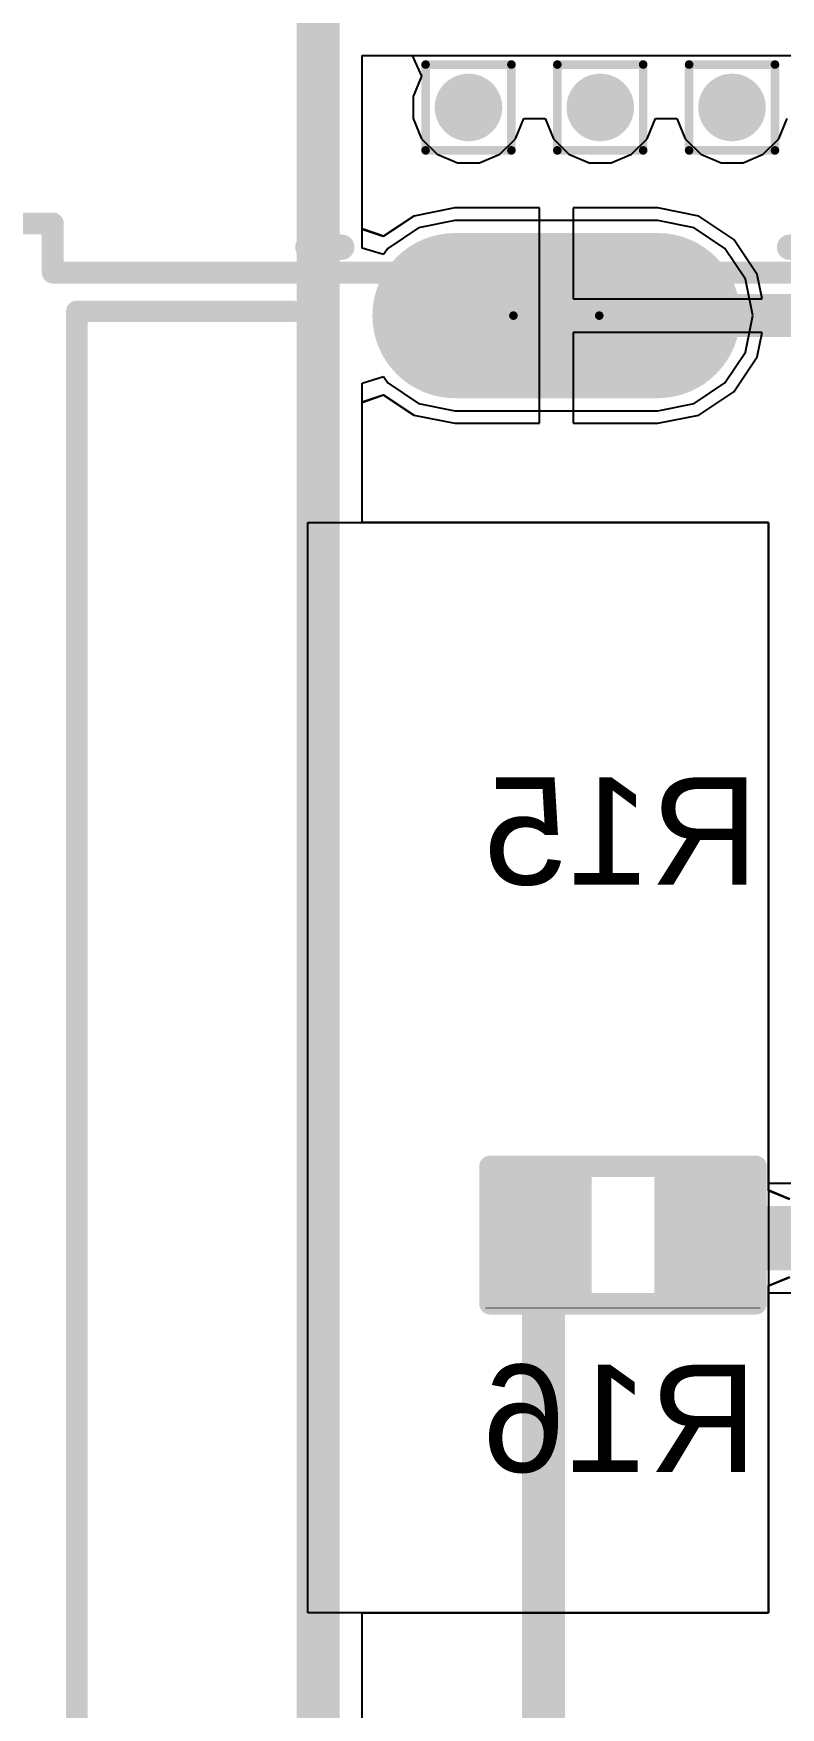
# Model space of a CAD drawing. Header units: inches. Extents: x -12 to 5355, y -7 to 5366.
# Drawn here: x -1.69 to 2.74, y 23.77 to 33.68 of the extents above; entities that cross this region are included whole.
import ezdxf

# ---------------------------------------------------------------- set-up
doc = ezdxf.new("R2010")
doc.units = ezdxf.units.IN
for name, color, linetype in [('Board Outline', 216, 'Continuous'), ('BOTTOM LAYER', 5, 'Continuous'), ('Bottom Overlay', 54, 'Continuous'), ('Bottom Paste', 16, 'Continuous'), ('Bottom Solder', 6, 'Continuous'), ('Drill Drawing', 1, 'Continuous'), ('GROUND1', 16, 'Continuous'), ('GROUND2', 156, 'Continuous'), ('Multi-Layer', 9, 'Continuous'), ('Pad Holes', 156, 'Continuous'), ('POWER', 76, 'Continuous'), ('SIGNAL', 90, 'Continuous'), ('Top 3D Models', 56, 'Continuous'), ('TOP LAYER', 1, 'Continuous'), ('Top Overlay', 2, 'Continuous'), ('Top Solder', 216, 'Continuous'), ('Via Holes', 16, 'Continuous')]:
    doc.layers.add(name, color=color, linetype=linetype)
doc.styles.add('Arial', font='', dxfattribs={"height": 0.2})
doc.styles.get('Arial').set_extended_font_data('Arial')

# ---------------------------------------------------------------- blocks, each defined once
blk = doc.blocks.new('2036150003_1')
at = {"layer": 'BOTTOM LAYER'}
h = blk.add_hatch(color=5, dxfattribs=at)
edge = h.paths.add_edge_path()
edge.add_arc((-4.45, -2.29), 0.425, 180, 360)
edge.add_line((-4.025, -2.29), (-4.025, -1.09))
edge.add_arc((-4.45, -1.09), 0.425, 0, 180)
edge.add_line((-4.875, -1.09), (-4.875, -2.29))
at = {"layer": 'Bottom Solder'}
h = blk.add_hatch(color=6, dxfattribs=at)
edge = h.paths.add_edge_path()
edge.add_arc((-4.45, -2.29), 0.4885, 180, 360)
edge.add_line((-3.9615, -2.29), (-3.9615, -1.09))
edge.add_arc((-4.45, -1.09), 0.4885, 0, 180)
edge.add_line((-4.9385, -1.09), (-4.9385, -2.29))
at = {"layer": 'GROUND1'}
h = blk.add_hatch(color=16, dxfattribs=at)
edge = h.paths.add_edge_path()
edge.add_arc((-4.45, -2.29), 0.425, 180, 360)
edge.add_line((-4.025, -2.29), (-4.025, -1.09))
edge.add_arc((-4.45, -1.09), 0.425, 0, 180)
edge.add_line((-4.875, -1.09), (-4.875, -2.29))
at = {"layer": 'GROUND2'}
h = blk.add_hatch(color=156, dxfattribs=at)
edge = h.paths.add_edge_path()
edge.add_arc((-4.45, -2.29), 0.425, 180, 360)
edge.add_line((-4.025, -2.29), (-4.025, -1.09))
edge.add_arc((-4.45, -1.09), 0.425, 0, 180)
edge.add_line((-4.875, -1.09), (-4.875, -2.29))
at = {"layer": 'Multi-Layer'}
h = blk.add_hatch(color=9, dxfattribs=at)
edge = h.paths.add_edge_path()
edge.add_arc((-4.45, -2.29), 0.425, 180, 360)
edge.add_line((-4.025, -2.29), (-4.025, -1.09))
edge.add_arc((-4.45, -1.09), 0.425, 0, 180)
edge.add_line((-4.875, -1.09), (-4.875, -2.29))
at = {"layer": 'Pad Holes'}
h = blk.add_hatch(color=7, dxfattribs=at)
edge = h.paths.add_edge_path()
edge.add_arc((-4.45, -2.29), 0.225, 180, 360)
edge.add_line((-4.225, -2.29), (-4.225, -1.09))
edge.add_arc((-4.45, -1.09), 0.225, 0, 180)
edge.add_line((-4.675, -1.09), (-4.675, -2.29))
at = {"layer": 'POWER'}
h = blk.add_hatch(color=76, dxfattribs=at)
edge = h.paths.add_edge_path()
edge.add_arc((-4.45, -2.29), 0.425, 180, 360)
edge.add_line((-4.025, -2.29), (-4.025, -1.09))
edge.add_arc((-4.45, -1.09), 0.425, 0, 180)
edge.add_line((-4.875, -1.09), (-4.875, -2.29))
at = {"layer": 'SIGNAL'}
h = blk.add_hatch(color=90, dxfattribs=at)
edge = h.paths.add_edge_path()
edge.add_arc((-4.45, -2.29), 0.425, 180, 360)
edge.add_line((-4.025, -2.29), (-4.025, -1.09))
edge.add_arc((-4.45, -1.09), 0.425, 0, 180)
edge.add_line((-4.875, -1.09), (-4.875, -2.29))
at = {"layer": 'TOP LAYER'}
h = blk.add_hatch(color=1, dxfattribs=at)
edge = h.paths.add_edge_path()
edge.add_arc((-4.45, -2.29), 0.425, 180, 360)
edge.add_line((-4.025, -2.29), (-4.025, -1.09))
edge.add_arc((-4.45, -1.09), 0.425, 0, 180)
edge.add_line((-4.875, -1.09), (-4.875, -2.29))
at = {"layer": 'Top Solder'}
h = blk.add_hatch(color=216, dxfattribs=at)
edge = h.paths.add_edge_path()
edge.add_arc((-4.45, -2.29), 0.4885, 180, 360)
edge.add_line((-3.9615, -2.29), (-3.9615, -1.09))
edge.add_arc((-4.45, -1.09), 0.4885, 0, 180)
edge.add_line((-4.9385, -1.09), (-4.9385, -2.29))
at = {"layer": 'Top 3D Models'}
for points in [[(-4.705, -3.16, 0.13, 0.13, 0), (-4.705, 2.76, 0.13, 0.13, 0)], [(-4.705, -4.67, 0.13, 0.13, 0), (-4.705, -3.16, 0.13, 0.13, 0)], [(4.705, -3.16, 0.13, 0.13, 0), (-4.705, -3.16, 0.13, 0.13, 0)], [(-4.705, -4.67, 0.13, 0.13, 0), (-4.995, -4.67, 0.13, 0.13, 0)], [(-4.995, -5.89, 0.13, 0.13, 0), (-4.995, -4.67, 0.13, 0.13, 0)]]:
    blk.add_lwpolyline(points, format="xyseb", dxfattribs=at)
for points in [[(-4.7375, -3.16, 0.065, 0.065, 1), (-4.6725, -3.16, 0.065, 0.065, 1)], [(-4.7375, -3.16, 0.065, 0.065, 1), (-4.6725, -3.16, 0.065, 0.065, 1)], [(-4.7375, -3.16, 0.065, 0.065, 1), (-4.6725, -3.16, 0.065, 0.065, 1)], [(-5.0275, -4.67, 0.065, 0.065, 1), (-4.9625, -4.67, 0.065, 0.065, 1)], [(-5.0275, -4.67, 0.065, 0.065, 1), (-4.9625, -4.67, 0.065, 0.065, 1)], [(-4.7375, -4.67, 0.065, 0.065, 1), (-4.6725, -4.67, 0.065, 0.065, 1)], [(-4.7375, -4.67, 0.065, 0.065, 1), (-4.6725, -4.67, 0.065, 0.065, 1)]]:
    blk.add_lwpolyline(points, format="xyseb", close=True, dxfattribs=at)
at = {"layer": 'Top Overlay'}
for points in [[(-4.855, -0.31, 0.15, 0.15, 0), (-4.855, 0.24, 0.15, 0.15, 0)], [(-4.855, -3.16, 0.15, 0.15, 0), (-4.855, -2.96, 0.15, 0.15, 0)]]:
    blk.add_lwpolyline(points, format="xyseb", dxfattribs=at)
for points in [[(-4.8925, -0.31, 0.075, 0.075, 1), (-4.8175, -0.31, 0.075, 0.075, 1)], [(-4.8925, -2.96, 0.075, 0.075, 1), (-4.8175, -2.96, 0.075, 0.075, 1)], [(-4.8925, -3.16, 0.075, 0.075, 1), (-4.8175, -3.16, 0.075, 0.075, 1)]]:
    blk.add_lwpolyline(points, format="xyseb", close=True, dxfattribs=at)
blk = doc.blocks.new('R___0402_B_96')
at = {"layer": 'BOTTOM LAYER'}
for points in [[(-0.2413, 0.3175), (-0.2413, -0.3175), (-0.6985, -0.3175), (-0.6985, 0.3175)], [(0.6985, 0.3175), (0.6985, -0.3175), (0.2413, -0.3175), (0.2413, 0.3175)]]:
    blk.add_hatch(color=5, dxfattribs=at).paths.add_polyline_path(points)
at = {"layer": 'Bottom Paste'}
for points in [[(-0.2413, 0.3175), (-0.2413, -0.3175), (-0.6985, -0.3175), (-0.6985, 0.3175)], [(0.6985, 0.3175), (0.6985, -0.3175), (0.2413, -0.3175), (0.2413, 0.3175)]]:
    blk.add_hatch(color=16, dxfattribs=at).paths.add_polyline_path(points)
at = {"layer": 'Bottom Solder'}
for points in [[(-0.1863, 0.3725), (-0.1863, -0.3725), (-0.7535, -0.3725), (-0.7535, 0.3725)], [(0.7535, 0.3725), (0.7535, -0.3725), (0.1863, -0.3725), (0.1863, 0.3725)]]:
    blk.add_hatch(color=6, dxfattribs=at).paths.add_polyline_path(points)
at = {"layer": 'Bottom Overlay'}
for points in [[(-0.7874, 0.4064, 0.127, 0.127, 0), (-0.7874, -0.4064, 0.127, 0.127, 0)], [(0.7874, 0.4064, 0.127, 0.127, 0), (-0.7874, 0.4064, 0.127, 0.127, 0)], [(0.8128, 0.4318, 0.00323, 0.00323, 0), (-0.8128, 0.4318, 0.00323, 0.00323, 0)], [(0.7874, 0.4064, 0.127, 0.127, 0), (0.7874, -0.4064, 0.127, 0.127, 0)], [(0.7874, -0.4064, 0.127, 0.127, 0), (-0.7874, -0.4064, 0.127, 0.127, 0)]]:
    blk.add_lwpolyline(points, format="xyseb", dxfattribs=at)
for points in [[(-0.8191, 0.4064, 0.0635, 0.0635, 1), (-0.7556, 0.4064, 0.0635, 0.0635, 1)], [(-0.8191, 0.4064, 0.0635, 0.0635, 1), (-0.7556, 0.4064, 0.0635, 0.0635, 1)], [(-0.8136, 0.4318, 0.00161, 0.00161, 1), (-0.812, 0.4318, 0.00161, 0.00161, 1)], [(0.7556, 0.4064, 0.0635, 0.0635, 1), (0.8191, 0.4064, 0.0635, 0.0635, 1)], [(0.7556, 0.4064, 0.0635, 0.0635, 1), (0.8191, 0.4064, 0.0635, 0.0635, 1)], [(0.812, 0.4318, 0.00161, 0.00161, 1), (0.8136, 0.4318, 0.00161, 0.00161, 1)], [(-0.8191, -0.4064, 0.0635, 0.0635, 1), (-0.7556, -0.4064, 0.0635, 0.0635, 1)], [(-0.8191, -0.4064, 0.0635, 0.0635, 1), (-0.7556, -0.4064, 0.0635, 0.0635, 1)], [(0.7556, -0.4064, 0.0635, 0.0635, 1), (0.8191, -0.4064, 0.0635, 0.0635, 1)], [(0.7556, -0.4064, 0.0635, 0.0635, 1), (0.8191, -0.4064, 0.0635, 0.0635, 1)]]:
    blk.add_lwpolyline(points, format="xyseb", close=True, dxfattribs=at)

msp = doc.modelspace()

# ---------------------------------------------------------------- hatches: boundary and pattern name
at = {"layer": 'BOTTOM LAYER'}
h = msp.add_hatch(color=5, dxfattribs=at)
edge = h.paths.add_edge_path()
edge.add_arc((0.889, 33.2406), 0.2, 0, 360)
h = msp.add_hatch(color=5, dxfattribs=at)
edge = h.paths.add_edge_path()
edge.add_arc((1.6688, 33.2406), 0.2, 0, 360)
h = msp.add_hatch(color=5, dxfattribs=at)
edge = h.paths.add_edge_path()
edge.add_arc((2.4486, 33.2406), 0.2, 0, 360)
at = {"layer": 'GROUND1'}
h = msp.add_hatch(color=16, dxfattribs=at)
edge = h.paths.add_edge_path()
edge.add_arc((0.889, 33.2406), 0.2, 0, 360)
h = msp.add_hatch(color=16, dxfattribs=at)
edge = h.paths.add_edge_path()
edge.add_arc((1.6688, 33.2406), 0.2, 0, 360)
h = msp.add_hatch(color=16, dxfattribs=at)
edge = h.paths.add_edge_path()
edge.add_arc((2.4486, 33.2406), 0.2, 0, 360)
at = {"layer": 'GROUND2'}
h = msp.add_hatch(color=156, dxfattribs=at)
edge = h.paths.add_edge_path()
edge.add_arc((0.889, 33.2406), 0.2, 0, 360)
h = msp.add_hatch(color=156, dxfattribs=at)
edge = h.paths.add_edge_path()
edge.add_arc((1.6688, 33.2406), 0.2, 0, 360)
h = msp.add_hatch(color=156, dxfattribs=at)
edge = h.paths.add_edge_path()
edge.add_arc((2.4486, 33.2406), 0.2, 0, 360)
at = {"layer": 'POWER'}
h = msp.add_hatch(color=76, dxfattribs=at)
edge = h.paths.add_edge_path()
edge.add_arc((0.889, 33.2406), 0.2, 0, 360)
h = msp.add_hatch(color=76, dxfattribs=at)
edge = h.paths.add_edge_path()
edge.add_arc((1.6688, 33.2406), 0.2, 0, 360)
h = msp.add_hatch(color=76, dxfattribs=at)
edge = h.paths.add_edge_path()
edge.add_arc((2.4486, 33.2406), 0.2, 0, 360)
at = {"layer": 'SIGNAL'}
h = msp.add_hatch(color=90, dxfattribs=at)
edge = h.paths.add_edge_path()
edge.add_arc((0.889, 33.2406), 0.2, 0, 360)
h = msp.add_hatch(color=90, dxfattribs=at)
edge = h.paths.add_edge_path()
edge.add_arc((1.6688, 33.2406), 0.2, 0, 360)
h = msp.add_hatch(color=90, dxfattribs=at)
edge = h.paths.add_edge_path()
edge.add_arc((2.4486, 33.2406), 0.2, 0, 360)
at = {"layer": 'TOP LAYER'}
h = msp.add_hatch(color=1, dxfattribs=at)
edge = h.paths.add_edge_path()
edge.add_arc((0.889, 33.2406), 0.2, 0, 360)
h = msp.add_hatch(color=1, dxfattribs=at)
edge = h.paths.add_edge_path()
edge.add_arc((1.6688, 33.2406), 0.2, 0, 360)
h = msp.add_hatch(color=1, dxfattribs=at)
edge = h.paths.add_edge_path()
edge.add_arc((2.4486, 33.2406), 0.2, 0, 360)
at = {"layer": 'Via Holes'}
h = msp.add_hatch(color=7, dxfattribs=at)
edge = h.paths.add_edge_path()
edge.add_arc((0.889, 33.2406), 0.1, 0, 360)
h = msp.add_hatch(color=7, dxfattribs=at)
edge = h.paths.add_edge_path()
edge.add_arc((1.6688, 33.2406), 0.1, 0, 360)
h = msp.add_hatch(color=7, dxfattribs=at)
edge = h.paths.add_edge_path()
edge.add_arc((2.4486, 33.2406), 0.1, 0, 360)

# ---------------------------------------------------------------- linework, layer by layer
at = {"layer": 'Board Outline'}
for points in [[(0, 75.0062, 0.254, 0.254, 0), (0, 28.4734, 0.254, 0.254, 0)], [(0, 18.7706, 0.254, 0.254, 0), (0, 28.4734, 0.254, 0.254, 0)]]:
    msp.add_lwpolyline(points, format="xyseb", dxfattribs=at)
msp.add_lwpolyline([(-0.0635, 28.4734, 0.127, 0.127, 1), (0.0635, 28.4734, 0.127, 0.127, 1)], format="xyseb", close=True, dxfattribs=at)
msp.add_lwpolyline([(-0.0635, 28.4734, 0.127, 0.127, 1), (0.0635, 28.4734, 0.127, 0.127, 1)], format="xyseb", close=True, dxfattribs=at)
at = {"layer": 'BOTTOM LAYER'}
for p, q in [((0.259, 33.548), (0.2641, 33.5484)), ((0.259, 32.5223), (0.259, 33.548)), ((0.2641, 33.5484), (7.9908, 33.5484)), ((0.5649, 32.5977), (0.386, 32.4782)), ((0.8088, 32.6462), (0.5649, 32.5977)), ((1.3088, 32.6462), (0.8088, 32.6462)), ((1.3088, 32.009), (1.3088, 32.6462)), ((2.0088, 32.6462), (1.5088, 32.6462)), ((1.5088, 32.6462), (1.5088, 32.109)), ((2.2527, 32.5977), (2.0088, 32.6462)), ((2.4594, 32.4596), (2.2527, 32.5977)), ((0.386, 32.4782), (0.259, 32.5223)), ((2.5975, 32.2529), (2.4594, 32.4596)), ((2.6262, 32.109), (2.5975, 32.2529)), ((1.5088, 32.109), (2.6262, 32.109)), ((1.3088, 31.3718), (1.3088, 32.009)), ((2.6262, 31.909), (1.5088, 31.909)), ((1.5088, 31.909), (1.5088, 31.3718)), ((2.5975, 31.7651), (2.6262, 31.909)), ((2.4594, 31.5584), (2.5975, 31.7651)), ((0.259, 31.4957), (0.386, 31.5399)), ((0.386, 31.5399), (0.5649, 31.4203)), ((2.2527, 31.4203), (2.4594, 31.5584)), ((0.259, 30.784), (0.259, 31.4957)), ((0.5649, 31.4203), (0.8088, 31.3718)), ((2.0088, 31.3718), (2.2527, 31.4203)), ((0.8088, 31.3718), (1.3088, 31.3718)), ((1.5088, 31.3718), (2.0088, 31.3718)), ((2.6638, 30.784), (0.259, 30.784)), ((2.6638, 26.8744), (2.6638, 30.784)), ((2.9496, 26.8744), (2.6638, 26.8744)), ((2.6638, 24.334), (2.6638, 26.227)), ((2.6638, 26.227), (2.9496, 26.227)), ((0.259, 23.6223), (0.259, 24.334)), ((0.259, 24.334), (2.6638, 24.334))]:
    msp.add_line(p, q, dxfattribs=at)
for points in [[(1.4088, 32.009, 0.254, 0.254, 0), (3.3782, 32.009, 0.254, 0.254, 0)], [(1.3335, 23.1843, 0.254, 0.254, 0), (1.3335, 26.5684, 0.254, 0.254, 0)], [(2.2733, 26.5507, 0.381, 0.381, 0), (3.0226, 26.5507, 0.381, 0.381, 0)], [(2.2733, 26.5507, 0.1778, 0.1778, 0), (2.2733, 26.5684, 0.1778, 0.1778, 0)]]:
    msp.add_lwpolyline(points, format="xyseb", dxfattribs=at)
for points in [[(1.3453, 32.009, 0.127, 0.127, 1), (1.4723, 32.009, 0.127, 0.127, 1)], [(1.27, 26.5684, 0.127, 0.127, 1), (1.397, 26.5684, 0.127, 0.127, 1)], [(2.178, 26.5507, 0.1905, 0.1905, 1), (2.3685, 26.5507, 0.1905, 0.1905, 1)], [(2.2288, 26.5684, 0.0889, 0.0889, 1), (2.3178, 26.5684, 0.0889, 0.0889, 1)], [(2.2288, 26.5507, 0.0889, 0.0889, 1), (2.3178, 26.5507, 0.0889, 0.0889, 1)]]:
    msp.add_lwpolyline(points, format="xyseb", close=True, dxfattribs=at)
at = {"layer": 'Drill Drawing'}
for points in [[(0.635, 33.4946, 0.0508, 0.0508, 0), (1.143, 33.4946, 0.0508, 0.0508, 0)], [(0.635, 32.9866, 0.0508, 0.0508, 0), (0.635, 33.4946, 0.0508, 0.0508, 0)], [(1.143, 32.9866, 0.0508, 0.0508, 0), (1.143, 33.4946, 0.0508, 0.0508, 0)], [(1.4148, 33.4946, 0.0508, 0.0508, 0), (1.9228, 33.4946, 0.0508, 0.0508, 0)], [(1.4148, 32.9866, 0.0508, 0.0508, 0), (1.4148, 33.4946, 0.0508, 0.0508, 0)], [(1.9228, 32.9866, 0.0508, 0.0508, 0), (1.9228, 33.4946, 0.0508, 0.0508, 0)], [(2.1946, 33.4946, 0.0508, 0.0508, 0), (2.7026, 33.4946, 0.0508, 0.0508, 0)], [(2.1946, 32.9866, 0.0508, 0.0508, 0), (2.1946, 33.4946, 0.0508, 0.0508, 0)], [(2.7026, 32.9866, 0.0508, 0.0508, 0), (2.7026, 33.4946, 0.0508, 0.0508, 0)], [(0.635, 32.9866, 0.0508, 0.0508, 0), (1.143, 32.9866, 0.0508, 0.0508, 0)], [(1.4148, 32.9866, 0.0508, 0.0508, 0), (1.9228, 32.9866, 0.0508, 0.0508, 0)], [(2.1946, 32.9866, 0.0508, 0.0508, 0), (2.7026, 32.9866, 0.0508, 0.0508, 0)]]:
    msp.add_lwpolyline(points, format="xyseb", dxfattribs=at)
for points in [[(0.6223, 33.4946, 0.0254, 0.0254, 1), (0.6477, 33.4946, 0.0254, 0.0254, 1)], [(0.6223, 33.4946, 0.0254, 0.0254, 1), (0.6477, 33.4946, 0.0254, 0.0254, 1)], [(1.1303, 33.4946, 0.0254, 0.0254, 1), (1.1557, 33.4946, 0.0254, 0.0254, 1)], [(1.1303, 33.4946, 0.0254, 0.0254, 1), (1.1557, 33.4946, 0.0254, 0.0254, 1)], [(1.4021, 33.4946, 0.0254, 0.0254, 1), (1.4275, 33.4946, 0.0254, 0.0254, 1)], [(1.4021, 33.4946, 0.0254, 0.0254, 1), (1.4275, 33.4946, 0.0254, 0.0254, 1)], [(1.9101, 33.4946, 0.0254, 0.0254, 1), (1.9355, 33.4946, 0.0254, 0.0254, 1)], [(1.9101, 33.4946, 0.0254, 0.0254, 1), (1.9355, 33.4946, 0.0254, 0.0254, 1)], [(2.1819, 33.4946, 0.0254, 0.0254, 1), (2.2073, 33.4946, 0.0254, 0.0254, 1)], [(2.1819, 33.4946, 0.0254, 0.0254, 1), (2.2073, 33.4946, 0.0254, 0.0254, 1)], [(2.6899, 33.4946, 0.0254, 0.0254, 1), (2.7153, 33.4946, 0.0254, 0.0254, 1)], [(2.6899, 33.4946, 0.0254, 0.0254, 1), (2.7153, 33.4946, 0.0254, 0.0254, 1)], [(0.6223, 32.9866, 0.0254, 0.0254, 1), (0.6477, 32.9866, 0.0254, 0.0254, 1)], [(0.6223, 32.9866, 0.0254, 0.0254, 1), (0.6477, 32.9866, 0.0254, 0.0254, 1)], [(1.1303, 32.9866, 0.0254, 0.0254, 1), (1.1557, 32.9866, 0.0254, 0.0254, 1)], [(1.1303, 32.9866, 0.0254, 0.0254, 1), (1.1557, 32.9866, 0.0254, 0.0254, 1)], [(1.4021, 32.9866, 0.0254, 0.0254, 1), (1.4275, 32.9866, 0.0254, 0.0254, 1)], [(1.4021, 32.9866, 0.0254, 0.0254, 1), (1.4275, 32.9866, 0.0254, 0.0254, 1)], [(1.9101, 32.9866, 0.0254, 0.0254, 1), (1.9355, 32.9866, 0.0254, 0.0254, 1)], [(1.9101, 32.9866, 0.0254, 0.0254, 1), (1.9355, 32.9866, 0.0254, 0.0254, 1)], [(2.1819, 32.9866, 0.0254, 0.0254, 1), (2.2073, 32.9866, 0.0254, 0.0254, 1)], [(2.1819, 32.9866, 0.0254, 0.0254, 1), (2.2073, 32.9866, 0.0254, 0.0254, 1)], [(2.6899, 32.9866, 0.0254, 0.0254, 1), (2.7153, 32.9866, 0.0254, 0.0254, 1)], [(2.6899, 32.9866, 0.0254, 0.0254, 1), (2.7153, 32.9866, 0.0254, 0.0254, 1)], [(1.6628, 32.009, 0.0508, 0.0508, 1), (1.1548, 32.009, 0.0508, 0.0508, 1)], [(1.1421, 32.009, 0.0254, 0.0254, 1), (1.1675, 32.009, 0.0254, 0.0254, 1)], [(1.6501, 32.009, 0.0254, 0.0254, 1), (1.6755, 32.009, 0.0254, 0.0254, 1)]]:
    msp.add_lwpolyline(points, format="xyseb", close=True, dxfattribs=at)
at = {"layer": 'GROUND1'}
for p, q in [((0.259, 33.548), (0.2641, 33.5484)), ((0.259, 32.5223), (0.259, 33.548)), ((0.2641, 33.5484), (8.3526, 33.5484)), ((0.5649, 32.5977), (0.386, 32.4782)), ((0.8088, 32.6462), (0.5649, 32.5977)), ((1.3088, 32.6462), (0.8088, 32.6462)), ((1.3088, 32.009), (1.3088, 32.6462)), ((2.0088, 32.6462), (1.5088, 32.6462)), ((1.5088, 32.6462), (1.5088, 32.109)), ((2.2527, 32.5977), (2.0088, 32.6462)), ((2.4594, 32.4596), (2.2527, 32.5977)), ((0.386, 32.4782), (0.259, 32.5223)), ((2.5975, 32.2529), (2.4594, 32.4596)), ((2.6262, 32.109), (2.5975, 32.2529)), ((1.5088, 32.109), (2.6262, 32.109)), ((1.3088, 31.3718), (1.3088, 32.009)), ((2.6262, 31.909), (1.5088, 31.909)), ((1.5088, 31.909), (1.5088, 31.3718)), ((2.5975, 31.7651), (2.6262, 31.909)), ((2.4594, 31.5584), (2.5975, 31.7651)), ((0.259, 31.4957), (0.386, 31.5399)), ((0.386, 31.5399), (0.5649, 31.4203)), ((2.2527, 31.4203), (2.4594, 31.5584)), ((0.259, 30.784), (0.259, 31.4957)), ((0.5649, 31.4203), (0.8088, 31.3718)), ((2.0088, 31.3718), (2.2527, 31.4203)), ((0.8088, 31.3718), (1.3088, 31.3718)), ((1.5088, 31.3718), (2.0088, 31.3718)), ((2.6638, 30.784), (0.259, 30.784)), ((2.6638, 26.8339), (2.6638, 30.784)), ((2.7908, 26.7813), (2.6638, 26.8339)), ((2.6638, 26.2674), (2.7908, 26.32)), ((2.6638, 24.334), (2.6638, 26.2674)), ((0.259, 23.6223), (0.259, 24.334)), ((0.259, 24.334), (2.6638, 24.334))]:
    msp.add_line(p, q, dxfattribs=at)
at = {"layer": 'GROUND2'}
for p, q in [((0.259, 33.548), (0.2641, 33.5484)), ((0.259, 32.519), (0.259, 33.548)), ((0.2641, 33.5484), (8.3554, 33.5484)), ((0.5649, 32.5977), (0.384, 32.4768)), ((0.8088, 32.6462), (0.5649, 32.5977)), ((1.3088, 32.6462), (0.8088, 32.6462)), ((1.3088, 32.009), (1.3088, 32.6462)), ((2.0088, 32.6462), (1.5088, 32.6462)), ((1.5088, 32.6462), (1.5088, 32.109)), ((2.2527, 32.5977), (2.0088, 32.6462)), ((2.4594, 32.4596), (2.2527, 32.5977)), ((0.384, 32.4768), (0.259, 32.519)), ((2.5975, 32.2529), (2.4594, 32.4596)), ((2.6262, 32.109), (2.5975, 32.2529)), ((1.5088, 32.109), (2.6262, 32.109)), ((1.3088, 31.3718), (1.3088, 32.009)), ((2.6262, 31.909), (1.5088, 31.909)), ((1.5088, 31.909), (1.5088, 31.3718)), ((2.5975, 31.7651), (2.6262, 31.909)), ((2.4594, 31.5584), (2.5975, 31.7651)), ((0.259, 31.4991), (0.384, 31.5412)), ((0.384, 31.5412), (0.5649, 31.4203)), ((2.2527, 31.4203), (2.4594, 31.5584)), ((0.259, 30.784), (0.259, 31.4991)), ((0.5649, 31.4203), (0.8088, 31.3718)), ((2.0088, 31.3718), (2.2527, 31.4203)), ((0.8088, 31.3718), (1.3088, 31.3718)), ((1.5088, 31.3718), (2.0088, 31.3718)), ((2.6638, 30.784), (0.259, 30.784)), ((2.6638, 26.8311), (2.6638, 30.784)), ((2.7888, 26.7793), (2.6638, 26.8311)), ((2.6638, 26.2703), (2.7888, 26.322)), ((2.6638, 24.334), (2.6638, 26.2703)), ((0.259, 23.6189), (0.259, 24.334)), ((0.259, 24.334), (2.6638, 24.334))]:
    msp.add_line(p, q, dxfattribs=at)
at = {"layer": 'Multi-Layer'}
for p, q in [((-0.0612, 24.334), (-0.0612, 30.784)), ((-0.0612, 30.784), (2.6638, 30.784)), ((2.6638, 30.784), (2.6638, 24.334)), ((2.6638, 24.334), (-0.0612, 24.334))]:
    msp.add_line(p, q, dxfattribs=at)
at = {"layer": 'POWER'}
for p, q in [((0.259, 33.548), (0.2641, 33.5484)), ((0.259, 32.4083), (0.259, 33.548)), ((0.2641, 33.5484), (0.5548, 33.5484)), ((0.5548, 33.5484), (0.6118, 33.4258)), ((0.6118, 33.4258), (0.562, 33.3056)), ((0.562, 33.3056), (0.562, 33.1756)), ((0.562, 33.1756), (0.6118, 33.0554)), ((1.1662, 33.0554), (1.216, 33.1756)), ((1.216, 33.1756), (1.3418, 33.1756)), ((1.3418, 33.1756), (1.3916, 33.0554)), ((1.946, 33.0554), (1.9958, 33.1756)), ((1.9958, 33.1756), (2.1216, 33.1756)), ((2.1216, 33.1756), (2.1713, 33.0554)), ((2.7258, 33.0554), (2.7756, 33.1756)), ((0.6118, 33.0554), (0.7038, 32.9634)), ((1.0742, 32.9634), (1.1662, 33.0554)), ((1.3916, 33.0554), (1.4836, 32.9634)), ((1.854, 32.9634), (1.946, 33.0554)), ((2.1713, 33.0554), (2.2633, 32.9634)), ((2.6338, 32.9634), (2.7258, 33.0554)), ((0.7038, 32.9634), (0.824, 32.9136)), ((0.824, 32.9136), (0.954, 32.9136)), ((0.954, 32.9136), (1.0742, 32.9634)), ((1.4836, 32.9634), (1.6037, 32.9136)), ((1.6037, 32.9136), (1.7338, 32.9136)), ((1.7338, 32.9136), (1.854, 32.9634)), ((2.2633, 32.9634), (2.3835, 32.9136)), ((2.3835, 32.9136), (2.5136, 32.9136)), ((2.5136, 32.9136), (2.6338, 32.9634)), ((0.5934, 32.529), (0.4108, 32.407)), ((0.8088, 32.5718), (0.5934, 32.529)), ((2.0088, 32.5718), (0.8088, 32.5718)), ((2.2242, 32.529), (2.0088, 32.5718)), ((2.4068, 32.407), (2.2242, 32.529)), ((0.386, 32.3698), (0.259, 32.4083)), ((0.4108, 32.407), (0.386, 32.3698)), ((2.5288, 32.2244), (2.4068, 32.407)), ((2.5716, 32.009), (2.5288, 32.2244)), ((2.5288, 31.7936), (2.5716, 32.009)), ((2.4068, 31.611), (2.5288, 31.7936)), ((0.259, 31.6097), (0.386, 31.6483)), ((0.259, 30.784), (0.259, 31.6097)), ((0.386, 31.6483), (0.4108, 31.611)), ((0.4108, 31.611), (0.5934, 31.489)), ((2.2242, 31.489), (2.4068, 31.611)), ((0.5934, 31.489), (0.8088, 31.4462)), ((0.8088, 31.4462), (2.0088, 31.4462)), ((2.0088, 31.4462), (2.2242, 31.489)), ((2.6638, 30.784), (0.259, 30.784)), ((2.6638, 26.8339), (2.6638, 30.784)), ((2.7908, 26.7813), (2.6638, 26.8339)), ((2.6638, 26.2674), (2.7908, 26.32)), ((2.6638, 24.334), (2.6638, 26.2674)), ((0.259, 23.5083), (0.259, 24.334)), ((0.259, 24.334), (2.6638, 24.334))]:
    msp.add_line(p, q, dxfattribs=at)
at = {"layer": 'SIGNAL'}
for p, q in [((0.259, 33.548), (0.2641, 33.5484)), ((0.259, 32.519), (0.259, 33.548)), ((0.2641, 33.5484), (8.3554, 33.5484)), ((0.5649, 32.5977), (0.384, 32.4768)), ((0.8088, 32.6462), (0.5649, 32.5977)), ((1.3088, 32.6462), (0.8088, 32.6462)), ((1.3088, 32.009), (1.3088, 32.6462)), ((2.0088, 32.6462), (1.5088, 32.6462)), ((1.5088, 32.6462), (1.5088, 32.109)), ((2.2527, 32.5977), (2.0088, 32.6462)), ((2.4594, 32.4596), (2.2527, 32.5977)), ((0.384, 32.4768), (0.259, 32.519)), ((2.5975, 32.2529), (2.4594, 32.4596)), ((2.6262, 32.109), (2.5975, 32.2529)), ((1.5088, 32.109), (2.6262, 32.109)), ((1.3088, 31.3718), (1.3088, 32.009)), ((2.6262, 31.909), (1.5088, 31.909)), ((1.5088, 31.909), (1.5088, 31.3718)), ((2.5975, 31.7651), (2.6262, 31.909)), ((2.4594, 31.5584), (2.5975, 31.7651)), ((0.259, 31.4991), (0.384, 31.5412)), ((0.384, 31.5412), (0.5649, 31.4203)), ((2.2527, 31.4203), (2.4594, 31.5584)), ((0.259, 30.784), (0.259, 31.4991)), ((0.5649, 31.4203), (0.8088, 31.3718)), ((2.0088, 31.3718), (2.2527, 31.4203)), ((0.8088, 31.3718), (1.3088, 31.3718)), ((1.5088, 31.3718), (2.0088, 31.3718)), ((2.6638, 30.784), (0.259, 30.784)), ((2.6638, 26.8311), (2.6638, 30.784)), ((2.7888, 26.7793), (2.6638, 26.8311)), ((2.6638, 26.2703), (2.7888, 26.322)), ((2.6638, 24.334), (2.6638, 26.2703)), ((0.259, 23.6189), (0.259, 24.334)), ((0.259, 24.334), (2.6638, 24.334))]:
    msp.add_line(p, q, dxfattribs=at)
at = {"layer": 'TOP LAYER'}
for p, q in [((0.259, 33.548), (0.2641, 33.5484)), ((0.259, 32.5223), (0.259, 33.548)), ((0.2641, 33.5484), (8.3526, 33.5484)), ((0.5649, 32.5977), (0.386, 32.4782)), ((0.8088, 32.6462), (0.5649, 32.5977)), ((1.3088, 32.6462), (0.8088, 32.6462)), ((1.3088, 32.009), (1.3088, 32.6462)), ((2.0088, 32.6462), (1.5088, 32.6462)), ((1.5088, 32.6462), (1.5088, 32.109)), ((2.2527, 32.5977), (2.0088, 32.6462)), ((2.4594, 32.4596), (2.2527, 32.5977)), ((0.386, 32.4782), (0.259, 32.5223)), ((2.5975, 32.2529), (2.4594, 32.4596)), ((2.6262, 32.109), (2.5975, 32.2529)), ((1.5088, 32.109), (2.6262, 32.109)), ((1.3088, 31.3718), (1.3088, 32.009)), ((2.6262, 31.909), (1.5088, 31.909)), ((1.5088, 31.909), (1.5088, 31.3718)), ((2.5975, 31.7651), (2.6262, 31.909)), ((2.4594, 31.5584), (2.5975, 31.7651)), ((0.259, 31.4957), (0.386, 31.5399)), ((0.386, 31.5399), (0.5649, 31.4203)), ((2.2527, 31.4203), (2.4594, 31.5584)), ((0.259, 30.784), (0.259, 31.4957)), ((0.5649, 31.4203), (0.8088, 31.3718)), ((2.0088, 31.3718), (2.2527, 31.4203)), ((0.8088, 31.3718), (1.3088, 31.3718)), ((1.5088, 31.3718), (2.0088, 31.3718)), ((2.6638, 30.784), (0.259, 30.784)), ((2.6638, 26.8339), (2.6638, 30.784)), ((2.7908, 26.7813), (2.6638, 26.8339)), ((2.6638, 26.2674), (2.7908, 26.32)), ((2.6638, 24.334), (2.6638, 26.2674)), ((0.259, 23.6223), (0.259, 24.334)), ((0.259, 24.334), (2.6638, 24.334))]:
    msp.add_line(p, q, dxfattribs=at)
at = {"layer": 'Top Overlay'}
for points in [[(-1.4292, 32.0341, 0.127, 0.127, 0), (-0.1524, 32.0341, 0.127, 0.127, 0)], [(-1.4292, 23.0886, 0.127, 0.127, 0), (-1.4292, 32.0341, 0.127, 0.127, 0)]]:
    msp.add_lwpolyline(points, format="xyseb", dxfattribs=at)
for points in [[(-1.461, 32.0341, 0.0635, 0.0635, 1), (-1.3975, 32.0341, 0.0635, 0.0635, 1)], [(-1.461, 32.0341, 0.0635, 0.0635, 1), (-1.3975, 32.0341, 0.0635, 0.0635, 1)], [(-0.1842, 32.0341, 0.0635, 0.0635, 1), (-0.1206, 32.0341, 0.0635, 0.0635, 1)]]:
    msp.add_lwpolyline(points, format="xyseb", close=True, dxfattribs=at)

# ---------------------------------------------------------------- block references
for name, p, rotation in [('2036150003_1', (3.0988, 27.559), 270), ('R___0402_B_96', (1.8034, 26.5684), 180)]:
    msp.add_blockref(name, p, dxfattribs=dict(rotation=rotation))

# ---------------------------------------------------------------- texts
at = {"layer": 'Bottom Overlay', "style": 'Arial', "text_generation_flag": 2}
for s, p in [('R15', (2.6058, 28.6421)), ('R16', (2.5983, 25.1666))]:
    msp.add_text(s, height=0.635, dxfattribs=at).set_placement(p)

doc.saveas('drawing.dxf')
